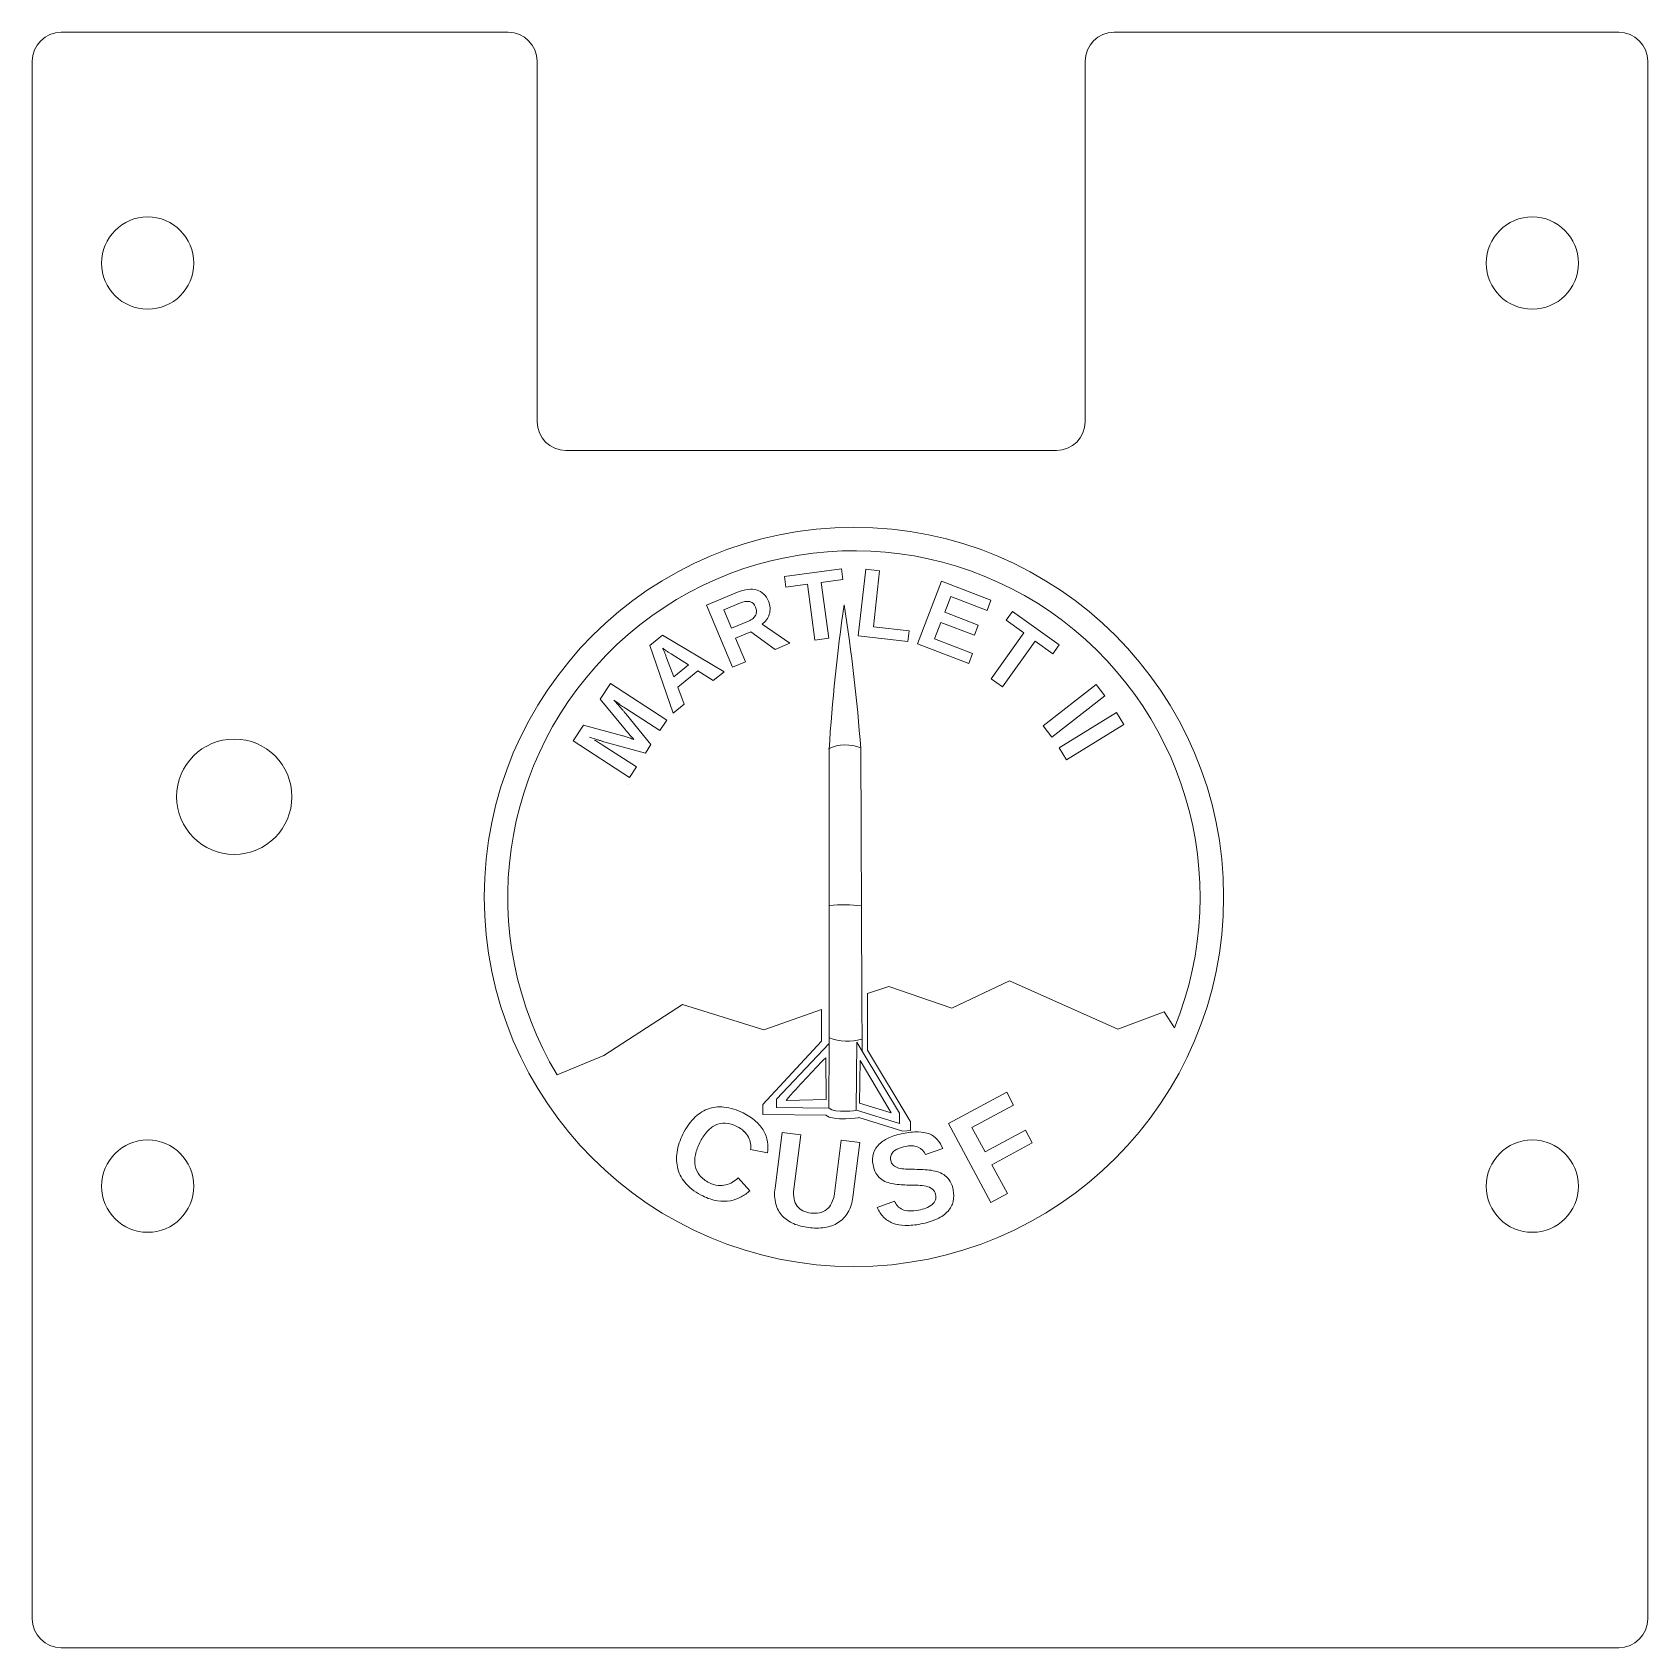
# Model space of a CAD drawing. Header units: millimetres. Extents: x -68 to 56, y -12 to 56.
# Drawn here: x 0 to 56, y 0 to 56 of the extents above; entities outside this region: 1.
import ezdxf

# ---------------------------------------------------------------- set-up
doc = ezdxf.new("R2010")
doc.units = ezdxf.units.MM
doc.layers.get('0').update_dxf_attribs({"linetype": 'CONTINUOUS', "lineweight": 25, "true_color": 0x000000})

msp = doc.modelspace()

# ---------------------------------------------------------------- linework, layer by layer
at = {"color": 1, "lineweight": 5, "true_color": 0xff0000}
for p, q in [((16.5, 56), (1, 56)), ((55, 56), (37.5, 56)), ((0, 55), (0, 1)), ((17.5, 55), (17.5, 42.5)), ((36.5, 42.5), (36.5, 55)), ((56, 1), (56, 55)), ((18.5, 41.5), (20.5, 41.5)), ((20.5, 41.5), (35.5, 41.5)), ((1, 0), (55, 0))]:
    msp.add_line(p, q, dxfattribs=at)
at = {"color": 3, "lineweight": 5, "true_color": 0x00ff00}
for p, q in [((26.072, 37.14), (28.049, 37.404)), ((26.122, 36.767), (26.072, 37.14)), ((28.099, 37.03), (27.351, 36.93)), ((28.049, 37.404), (28.099, 37.03)), ((28.63, 35.074), (28.89, 37.39)), ((28.89, 37.39), (29.375, 37.335)), ((29.375, 37.335), (29.157, 35.394)), ((30.687, 34.795), (31.523, 36.97)), ((31.523, 36.97), (33.233, 36.313)), ((23.374, 36.136), (24.448, 36.586)), ((26.868, 36.866), (26.122, 36.767)), ((27.126, 34.93), (26.868, 36.866)), ((27.351, 36.93), (27.609, 34.994)), ((31.843, 36.443), (31.633, 35.896)), ((33.098, 35.961), (31.843, 36.443)), ((24.275, 33.987), (23.374, 36.136)), ((24.547, 36.217), (23.97, 35.975)), ((23.97, 35.975), (24.236, 35.341)), ((31.633, 35.896), (32.794, 35.45)), ((33.233, 36.313), (33.098, 35.961)), ((33.759, 35.617), (33.978, 35.923)), ((33.978, 35.923), (35.601, 34.764)), ((24.236, 35.341), (24.825, 35.588)), ((25.298, 35.477), (26.257, 34.818)), ((29.157, 35.394), (30.399, 35.255)), ((31.498, 35.544), (31.278, 34.972)), ((32.659, 35.098), (31.498, 35.544)), ((32.794, 35.45), (32.659, 35.098)), ((34.371, 35.179), (33.759, 35.617)), ((21.406, 34.741), (21.852, 35.105)), ((22.22, 32.398), (21.406, 34.741)), ((21.852, 35.105), (23.981, 33.834)), ((24.91, 35.213), (24.383, 34.992)), ((24.383, 34.992), (24.725, 34.176)), ((25.751, 34.606), (24.91, 35.213)), ((26.257, 34.818), (25.751, 34.606)), ((27.609, 34.994), (27.126, 34.93)), ((30.357, 34.88), (28.63, 35.074)), ((30.399, 35.255), (30.357, 34.88)), ((32.461, 34.113), (30.687, 34.795)), ((31.278, 34.972), (32.596, 34.465)), ((33.236, 33.59), (34.371, 35.179)), ((34.768, 34.896), (33.633, 33.307)), ((35.381, 34.458), (34.768, 34.896)), ((35.601, 34.764), (35.381, 34.458)), ((21.989, 34.316), (22.234, 33.652)), ((22.152, 34.449), (22.048, 34.513)), ((22.753, 34.075), (22.152, 34.449)), ((24.725, 34.176), (24.275, 33.987)), ((32.596, 34.465), (32.461, 34.113)), ((22.234, 33.652), (22.753, 34.075)), ((23.07, 33.86), (22.382, 33.298)), ((23.606, 33.529), (23.07, 33.86)), ((23.981, 33.834), (23.606, 33.529)), ((19.685, 32.878), (20.039, 33.423)), ((20.039, 33.423), (21.994, 32.155)), ((22.382, 33.298), (22.598, 32.706)), ((33.633, 33.307), (33.236, 33.59)), ((35.043, 31.953), (36.881, 33.385)), ((36.881, 33.385), (37.181, 33)), ((20.562, 31.82), (19.685, 32.878)), ((20.156, 32.851), (20.328, 32.66)), ((21.758, 31.792), (20.573, 32.56)), ((22.598, 32.706), (22.22, 32.398)), ((37.181, 33), (35.343, 31.569)), ((18.75, 31.437), (19.106, 31.985)), ((19.106, 31.985), (20.426, 31.625)), ((20.582, 32.367), (21.444, 31.308)), ((21.994, 32.155), (21.758, 31.792)), ((35.343, 31.569), (35.043, 31.953)), ((35.6, 31.197), (37.585, 32.418)), ((37.841, 32.002), (35.856, 30.782)), ((37.585, 32.418), (37.841, 32.002)), ((20.705, 30.169), (18.75, 31.437)), ((21.255, 31.016), (19.936, 31.371)), ((19.756, 31.301), (20.941, 30.532)), ((21.444, 31.308), (21.255, 31.016)), ((27.622, 22.206), (27.622, 31.138)), ((28.719, 31.173), (28.758, 22.599)), ((35.856, 30.782), (35.6, 31.197)), ((20.941, 30.532), (20.705, 30.169)), ((20.684, 29.92), (20.684, 29.92)), ((31.879, 22.172), (33.875, 23.116)), ((33.875, 23.116), (37.634, 21.441)), ((28.758, 22.599), (28.767, 20.678)), ((28.957, 22.679), (29.688, 22.92)), ((28.957, 22.679), (28.957, 20.709)), ((29.688, 22.92), (31.879, 22.172)), ((19.816, 20.533), (22.543, 22.297)), ((22.543, 22.297), (25.358, 21.424)), ((25.358, 21.424), (27.359, 22.12)), ((27.359, 22.12), (27.359, 21.023)), ((27.622, 20.948), (27.622, 22.206)), ((37.634, 21.441), (39.238, 22.047)), ((39.238, 22.047), (39.591, 21.484)), ((25.325, 18.833), (27.359, 21.023)), ((25.799, 19.01), (27.622, 20.948)), ((27.359, 21.023), (27.359, 21.023)), ((18.195, 19.854), (19.816, 20.533)), ((27.515, 18.999), (27.505, 20.454)), ((28.695, 20.355), (28.678, 18.873)), ((29.777, 18.541), (28.695, 20.355)), ((30.059, 18.53), (28.767, 20.682)), ((30.437, 18.257), (28.957, 20.709)), ((31.762, 18.169), (33.78, 19.253)), ((33.78, 19.253), (34.018, 18.81)), ((25.325, 18.487), (25.325, 18.833)), ((27.513, 18.464), (25.325, 18.487)), ((25.799, 18.722), (25.799, 19.01)), ((27.622, 18.703), (25.799, 18.722)), ((26.131, 18.975), (27.515, 18.999)), ((27.622, 18.703), (27.622, 18.703)), ((30.062, 18.168), (28.577, 18.629)), ((28.678, 18.873), (29.777, 18.541)), ((30.062, 18.527), (30.062, 18.168)), ((34.018, 18.81), (32.573, 18.034)), ((30.176, 17.905), (28.658, 18.375)), ((30.176, 17.905), (30.442, 17.931)), ((30.441, 18.253), (30.442, 17.931)), ((33.233, 15.432), (31.762, 18.169)), ((32.573, 18.034), (33.028, 17.187)), ((33.028, 17.187), (34.429, 17.94)), ((34.429, 17.94), (34.667, 17.497)), ((25.75, 15.932), (25.996, 17.858)), ((25.996, 17.858), (26.641, 17.776)), ((26.641, 17.776), (26.401, 15.899)), ((27.806, 15.742), (28.043, 17.597)), ((28.043, 17.597), (28.688, 17.514)), ((28.688, 17.514), (28.446, 15.62)), ((34.667, 17.497), (33.266, 16.744)), ((25.485, 17.153), (24.901, 17.267)), ((31.561, 17.303), (30.959, 17.097)), ((24.466, 16.285), (24.879, 15.841)), ((33.266, 16.744), (33.806, 15.74)), ((33.806, 15.74), (33.233, 15.432)), ((29.287, 15.262), (29.884, 15.485))]:
    msp.add_line(p, q, dxfattribs=at)
at = {"color": 7, "lineweight": 5, "true_color": 0xffffff}
msp.add_line((40.504, 26.528), (40.504, 26.528), dxfattribs=at)
at = {"color": 5, "lineweight": 5, "true_color": 0x0000ff}
for p, q in [((27.623, 20.956), (27.617, 18.71)), ((28.588, 20.989), (28.562, 18.646)), ((28.767, 20.682), (28.583, 20.986))]:
    msp.add_line(p, q, dxfattribs=at)
at = {"lineweight": 5}
msp.add_line((21.746, 16.575), (21.746, 16.575), dxfattribs=at)
at = {"color": 1, "lineweight": 5, "true_color": 0xff0000}
for centre, radius in [((4, 48), 1.6), ((52, 48), 1.6), ((7, 29.5), 2), ((4, 16), 1.6), ((52, 16), 1.6)]:
    msp.add_circle(centre, radius, dxfattribs=at)
at = {"color": 3, "lineweight": 5, "true_color": 0x00ff00}
msp.add_circle((28.484, 26.028), 12.816, dxfattribs=at)
at = {"color": 1, "lineweight": 5, "true_color": 0xff0000}
for centre, start, end in [((1, 55), 90, 180), ((16.5, 55), 0, 90), ((37.5, 55), 90, 180), ((55, 55), 0, 90), ((18.5, 42.5), 180, 270), ((35.5, 42.5), 270, 0), ((1, 1), 180, 270), ((55, 1), 270, 0)]:
    msp.add_arc(centre, 1, start, end, dxfattribs=at)
at = {"color": 3, "lineweight": 5, "true_color": 0x00ff00}
for centre, radius, start, end in [((28.484, 26.028), 12, 337.751, 210.9638), ((24.973, 35.392), 1.305, 96.8622, 113.768), ((24.916, 35.944), 0.749, 73.98, 97.5525), ((24.97, 36.141), 0.546, 44.916, 73.7594), ((24.846, 36.013), 0.724, 21.8155, 45.1551), ((24.78, 35.748), 0.524, 79.8969, 116.403), ((24.795, 35.98), 0.293, 18.5557, 74.8624), ((24.711, 35.917), 0.394, 2.2951, 23.4105), ((24.806, 35.924), 0.299, 335.5681, 1.7707), ((24.878, 36.005), 0.697, 3.3081, 23.3888), ((24.946, 36.006), 0.629, 343.4168, 3.5482), ((91.608, 27.037), 64.118, 171.8312, 176.3329), ((-31.12, 26.745), 60.002, 4.23244, 9.0156), ((24.598, 36.163), 0.619, 291.5455, 309.0704), ((24.766, 35.949), 0.347, 309.8399, 334.5074), ((24.871, 36.066), 0.727, 305.9667, 323.4475), ((24.947, 36.001), 0.627, 324.1176, 343.9127), ((21.64, 34.303), 0.404, 52.5814, 57.7038), ((22.915, 35.095), 1.151, 203.0028, 204.8795), ((20.087, 33.81), 1.955, 21.7262, 24.1494), ((20.814, 33.012), 1.935, 53.8948, 56.3898), ((19.915, 33.666), 2.169, 20.6085, 23.5798), ((17.554, 32.678), 4.728, 20.2699, 21.7464), ((7.287, 12.482), 26.519, 56.1787, 56.4217), ((14.181, 24.403), 10.347, 53.7819, 54.7262), ((33.12, 50.736), 22.09, 234.5075, 234.9324), ((14.462, 27.362), 7.904, 41.3153, 42.0859), ((15.734, 28.477), 6.213, 40.3518, 41.3363), ((25.66, 40.4), 9.345, 235.9555, 237.0201), ((18.574, 30.784), 2.556, 40.0087, 42.1675), ((12.117, 25.378), 10.978, 39.5485, 39.9553), ((45.091, 113.747), 86.133, 252.59013, 252.76148), ((-2.45, -5.639), 43.103, 59.1903, 59.4125), ((17.808, 25.47), 6.265, 72.7341, 73.7104), ((17.531, 27.846), 4.109, 57.2176, 59.3398), ((17.342, 23.963), 7.842, 71.9788, 72.7555), ((18.811, 28.127), 3.43, 72.174, 73.7831), ((22.691, 41.328), 10.331, 254.0986, 254.5308), ((19.933, 29.849), 1.843, 70.453, 74.507), ((9.98, -0.882), 34.145, 71.7172, 71.9669), ((23.521, 34.188), 3.79, 218.6588, 219.5523), ((22.527, 33.366), 2.5, 219.5434, 221.1264), ((25.226, 35.718), 6.08, 221.093, 221.7887), ((23.845, 40.603), 9.596, 250.8141, 251.8534), ((16.073, 27.538), 6.196, 41.0988, 41.7814), ((103.189, 105.535), 110.735, 221.87985, 221.96848), ((47.722, 0.296), 28.549, 135.085, 139.137), ((23.887, 17.438), 1.321, 111.3601, 136.4524), ((23.841, 17.516), 1.231, 83.7068, 110.6769), ((23.762, 16.86), 1.892, 62.4207, 83.5117), ((23.791, 16.757), 1.971, 48.9603, 64.5642), ((24.517, 16.859), 2.177, 136.8343, 154.3686), ((24.112, 17.262), 0.957, 116.9441, 139.5794), ((23.987, 17.469), 0.716, 86.9801, 115.579), ((23.967, 17.211), 0.975, 62.1627, 86.6246), ((24.015, 17.219), 0.946, 46.0419, 64.4742), ((24.251, 17.289), 1.268, 29.1562, 48.8663), ((24.472, 16.826), 2.151, 153.0549, 170.5076), ((24.778, 16.68), 1.835, 153.104, 167.1352), ((24.731, 16.744), 1.765, 139.8382, 154.289), ((24.127, 17.322), 0.795, 28.2524, 46.7498), ((24.246, 17.38), 0.662, 8.5829, 28.6646), ((24.235, 17.371), 0.674, 351.1462, 9.2352), ((24.456, 17.393), 1.038, 8.0772, 29.6307), ((24.207, 17.345), 1.292, 351.4374, 8.6463), ((29.871, 16.913), 0.747, 133.1427, 161.9089), ((30.162, 16.594), 1.178, 112.2415, 132.8574), ((30.632, 15.492), 2.377, 100.6468, 112.6855), ((30.461, 16.266), 1.123, 99.8568, 114.6001), ((30.693, 15.471), 2.41, 89.5314, 101.9809), ((30.458, 16.648), 0.749, 70.6981, 104.6535), ((30.721, 16.84), 1.041, 68.7508, 90.4096), ((30.835, 17.152), 0.708, 40.7309, 68.2505), ((30.545, 16.899), 1.093, 21.6865, 40.858), ((23.741, 16.957), 1.408, 170.8662, 194.9093), ((23.946, 16.878), 0.98, 167.6016, 190.1165), ((29.927, 16.914), 0.8, 163.1969, 192.6987), ((30.104, 16.966), 0.351, 167.7643, 191.4496), ((30.068, 16.944), 0.312, 188.8189, 225.7633), ((30.046, 16.978), 0.292, 137.4514, 167.6514), ((30.201, 16.816), 0.516, 113.7481, 135.8208), ((30.51, 16.911), 0.486, 22.5491, 66.2193), ((23.658, 16.97), 1.332, 196.3559, 222.0939), ((23.72, 16.847), 0.752, 190.8669, 218.7344), ((23.881, 17.004), 0.976, 219.9776, 245.117), ((23.612, 17.225), 1.271, 301.4123, 312.2338), ((30.068, 16.9), 0.936, 189.9821, 208.322), ((29.899, 16.832), 0.755, 209.9022, 228.9991), ((29.869, 16.835), 0.738, 230.8731, 249.5148), ((30.137, 17.056), 0.441, 229.4632, 255.3804), ((30.333, 17.842), 1.251, 255.7874, 267.272), ((30.796, 29.891), 13.309, 267.7496, 269.0922), ((30.442, 7.401), 9.184, 87.2581, 89.1068), ((30.803, 14.101), 2.475, 81.595, 88.1898), ((30.96, 15.154), 1.409, 70.7659, 81.6497), ((31.18, 15.782), 0.744, 51.217, 70.8252), ((31.231, 15.83), 0.676, 29.7172, 52.0554), ((24.034, 17.349), 1.865, 222.9982, 244.9145), ((23.88, 16.899), 0.881, 242.3173, 263.2046), ((23.852, 16.817), 0.797, 264.4726, 283.8966), ((23.865, 16.788), 0.766, 283.5148, 302.3109), ((23.723, 17.161), 1.754, 298.9751, 311.2134), ((27.132, 15.721), 1.399, 171.3202, 194.2236), ((27.452, 15.743), 1.062, 171.5487, 190.1344), ((26.797, 15.849), 1.014, 334.0813, 353.9586), ((30.088, 17.422), 1.365, 249.522, 259.9664), ((30.226, 18.265), 2.218, 260.2662, 267.1323), ((31.008, 33.349), 17.324, 267.0451, 267.9454), ((30.35, 5.347), 10.69, 88.0615, 89.8024), ((30.675, 14.587), 1.444, 77.3039, 88.554), ((30.88, 15.474), 0.534, 52.9529, 77.8809), ((30.983, 15.626), 0.339, 309.6091, 14.1057), ((31.006, 15.661), 0.309, 8.7239, 50.6709), ((31.029, 15.711), 0.91, 9.8633, 29.9139), ((31.003, 15.673), 0.942, 347.7203, 11.8235), ((24.035, 17.181), 1.714, 242.5097, 260.668), ((23.964, 16.876), 1.402, 261.4848, 279.6584), ((23.99, 16.678), 1.202, 280.0463, 299.0058), ((26.752, 15.645), 1.012, 195.3535, 221.964), ((27.01, 15.67), 0.615, 190.6589, 216.2129), ((26.959, 15.653), 0.564, 217.9226, 244.22), ((27.095, 15.973), 0.91, 245.2457, 263.4194), ((27.171, 15.655), 0.591, 281.1565, 307.4806), ((27.143, 15.685), 0.632, 307.7971, 333.709), ((27.096, 15.76), 1.357, 330.1341, 354.0766), ((30.325, 15.705), 1.128, 203.0881, 223.3861), ((30.539, 15.791), 0.723, 205.0888, 221.3651), ((30.365, 15.646), 0.497, 222.0228, 245.7691), ((30.433, 15.862), 0.723, 247.8643, 267.2191), ((30.435, 16.515), 1.375, 268.4514, 282.0591), ((30.581, 16.198), 1.037, 277.8309, 306.5675), ((30.881, 15.94), 1.179, 294.7473, 317.0824), ((31.188, 15.649), 0.757, 317.3885, 346.523), ((26.837, 15.768), 1.157, 223.6763, 247.1778), ((27.138, 16.515), 1.963, 247.5358, 263.2871), ((27.185, 16.564), 2.018, 262.1315, 278.156), ((27.117, 15.976), 0.916, 262.0834, 280.5701), ((27.293, 15.785), 1.231, 278.3347, 301.5847), ((27.369, 15.62), 1.051, 302.7435, 329.3569), ((30.162, 15.585), 0.929, 224.9136, 248.6529), ((30.28, 15.94), 1.302, 249.5067, 268.8394), ((30.305, 17.046), 2.409, 268.7779, 281.8267), ((30.382, 17.032), 2.38, 280.0925, 294.6588)]:
    msp.add_arc(centre, radius, start, end, dxfattribs=at)
at = {"color": 5, "lineweight": 5, "true_color": 0x0000ff}
for centre, radius, start, end in [((28.194, 29.891), 1.404, 68.0454, 114.7489), ((28.12, 19.974), 5.779, 83.7771, 94.8264), ((28.264, 22.859), 1.832, 249.8587, 285.2533)]:
    msp.add_arc(centre, radius, start, end, dxfattribs=at)
msp.add_arc((128.952, 37.028), 202.552, 193.82896, 193.97281)
at = {"color": 3, "lineweight": 5, "true_color": 0x00ff00}
for points in [[(28.577, 18.629), (28.611, 18.634), (27.811, 18.514), (27.622, 18.703)], [(28.658, 18.375), (28.7, 18.38), (27.739, 18.237), (27.513, 18.464)]]:
    msp.add_open_spline(points, degree=3, dxfattribs=at)

doc.saveas('drawing.dxf')
